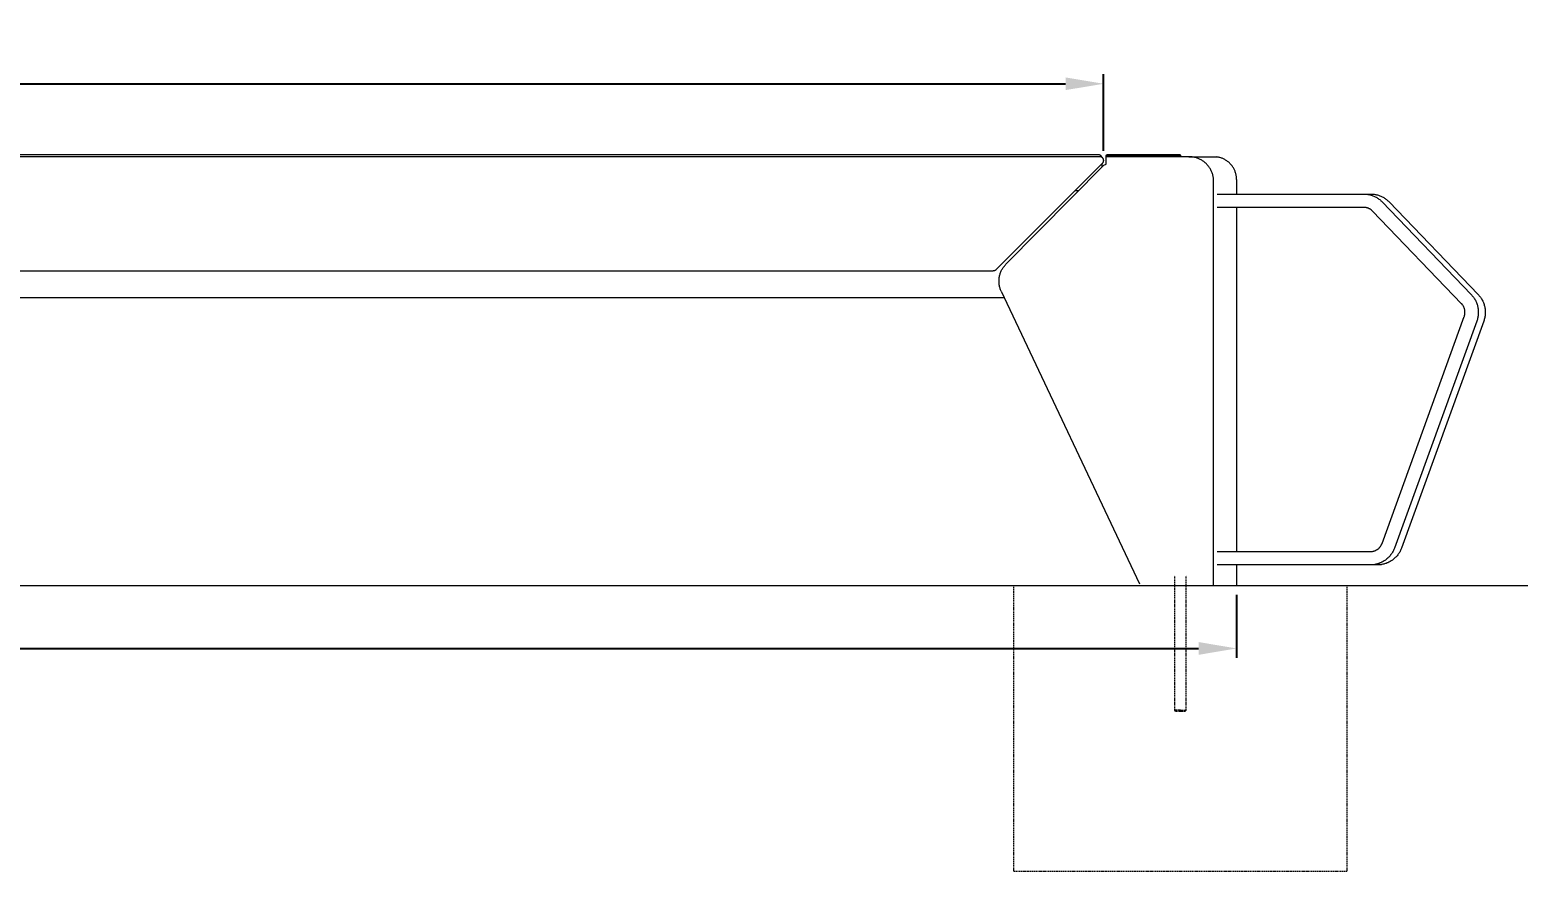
# Model space of a CAD drawing. Header units: millimetres. Extents: x -219 to 4970, y -9 to 3393.
# Drawn here: x 1625 to 3188, y 2379 to 3263 of the extents above; entities that cross this region are included whole.
import ezdxf

# ---------------------------------------------------------------- set-up
doc = ezdxf.new("R2010")
doc.units = ezdxf.units.MM
doc.linetypes.add('HIDDEN', pattern=[1.905, 1.27, -0.635])
for name, color, linetype, lineweight in [('ZANO_R', 7, 'Continuous', 0), ('ZANO_R_przerywana', 7, 'HIDDEN', 0), ('ZANO_W', 1, 'Continuous', 0)]:
    doc.layers.add(name, color=color, linetype=linetype, lineweight=lineweight)
doc.styles.add('Arial', font='arial.ttf')
doc.styles.get("Standard").update_dxf_attribs({"font": 'ARIALUNI.TTF'})
doc.dimstyles.new('pl i ang', dxfattribs={"dimtxt": 50, "dimasz": 50, "dimexe": 1.25, "dimexo": 0.625, "dimgap": 10, "dimtad": 1, "dimtoh": 1, "dimtxsty": 'Standard', "dimcen": 2.5, "dimclrd": 1, "dimclre": 1, "dimclrt": 1, "dimadec": 0, "dimazin": 0, "dimtfac": 1, "dimtmove": 0, "dimatfit": 3, "dimfxl": 1, "dimarcsym": 1})

# ---------------------------------------------------------------- blocks, each defined once
blk = doc.blocks.new('*D461')
at = {"layer": 'ZANO_W', "color": 1, "lineweight": -2}
for p, q in [((114.1, 2669.4), (114.1, 2603.2)), ((2892.6, 2669.4), (2892.6, 2603.2)), ((154.1, 2613.2), (2852.6, 2613.2))]:
    blk.add_line(p, q, dxfattribs=at)
at = {"layer": 'ZANO_W', "color": 1}
for points in [[(154.1, 2619.9), (154.1, 2606.5), (114.1, 2613.2)], [(2852.6, 2606.5), (2852.6, 2619.9), (2892.6, 2613.2)]]:
    blk.add_solid(points, dxfattribs=at)
at = {"layer": 'ZANO_W', "color": 1, "insert": (1503.4, 2643.6), "char_height": 40, "attachment_point": 5, "style": 'Arial'}
blk.add_mtext('2779', dxfattribs=at)
blk = doc.blocks.new('*D464')
at = {"layer": 'ZANO_W', "color": 1, "lineweight": -2}
for p, q in [((254.5, 3136.6), (254.5, 3215.9)), ((294.5, 3205.9), (2712.9, 3205.9)), ((2752.9, 3135.7), (2752.9, 3215.9))]:
    blk.add_line(p, q, dxfattribs=at)
at = {"layer": 'ZANO_W', "color": 1}
for points in [[(294.5, 3212.6), (294.5, 3199.3), (254.5, 3205.9)], [(2712.9, 3199.3), (2712.9, 3212.6), (2752.9, 3205.9)]]:
    blk.add_solid(points, dxfattribs=at)
at = {"layer": 'ZANO_W', "color": 1, "insert": (1503.7, 3236.3), "char_height": 40, "attachment_point": 5, "style": 'Arial'}
blk.add_mtext('2498', dxfattribs=at)
blk = doc.blocks.new('*D480')
at = {"layer": 'ZANO_W', "color": 1, "lineweight": -2}
blk.add_arc((3941.5, 2679.4), 150.8, 99.5517, 164.7582, dxfattribs=at)
at = {"layer": 'ZANO_W', "color": 1}
for points in [[(3916.7, 2821.4), (3916.2, 2834.7), (3956.4, 2829.4)], [(3789.4, 2719.9), (3802.6, 2718.1), (3790.7, 2679.4)]]:
    blk.add_solid(points, dxfattribs=at)
at = {"layer": 'ZANO_W', "color": 1, "insert": (3819.7, 2813.9), "char_height": 40, "attachment_point": 5, "rotation": 42.155, "style": 'Arial'}
blk.add_mtext('96%%d', dxfattribs=at)

msp = doc.modelspace()

# ---------------------------------------------------------------- linework, layer by layer
at = {"layer": 'ZANO_R'}
for p, q in [((2747.4, 3131.4), (257.4, 3131.4)), ((2749, 3129.4), (258.3, 3129.4)), ((2747.5, 3131.4), (2747.4, 3131.4)), ((2747.6, 3131.4), (2747.5, 3131.4)), ((2747.8, 3131.3), (2747.6, 3131.4)), ((2747.9, 3131.3), (2747.8, 3131.3)), ((2748.1, 3131.3), (2747.9, 3131.3)), ((2748.2, 3131.3), (2748.1, 3131.3)), ((2748.3, 3131.3), (2748.2, 3131.3)), ((2748.5, 3131.2), (2748.3, 3131.3)), ((2748.6, 3131.2), (2748.5, 3131.2)), ((2748.7, 3131.1), (2748.6, 3131.2)), ((2748.8, 3131.1), (2748.7, 3131.1)), ((2749, 3131), (2748.8, 3131.1)), ((2749.1, 3131), (2749, 3131)), ((2749.1, 3129.4), (2749, 3129.4)), ((2749.2, 3130.9), (2749.1, 3131)), ((2749.2, 3129.4), (2749.1, 3129.4)), ((2749.3, 3130.9), (2749.2, 3130.9)), ((2749.4, 3129.3), (2749.2, 3129.4)), ((2749.5, 3130.8), (2749.3, 3130.9)), ((2749.5, 3129.3), (2749.4, 3129.3)), ((2749.6, 3130.7), (2749.5, 3130.8)), ((2749.6, 3129.3), (2749.5, 3129.3)), ((2749.7, 3130.6), (2749.6, 3130.7)), ((2749.8, 3129.3), (2749.6, 3129.3)), ((2749.8, 3130.6), (2749.7, 3130.6)), ((2749.9, 3130.5), (2749.8, 3130.6)), ((2749.9, 3129.2), (2749.8, 3129.3)), ((2750, 3130.4), (2749.9, 3130.5)), ((2750, 3129.2), (2749.9, 3129.2)), ((2750.1, 3130.3), (2750, 3130.4)), ((2750.2, 3129.2), (2750, 3129.2)), ((2750.2, 3130.2), (2750.1, 3130.3)), ((2750.3, 3130.1), (2750.2, 3130.2)), ((2750.3, 3129.1), (2750.2, 3129.2)), ((2750.4, 3130), (2750.3, 3130.1)), ((2750.4, 3129.1), (2750.3, 3129.1)), ((2750.5, 3129.9), (2750.4, 3130)), ((2750.5, 3129), (2750.4, 3129.1)), ((2750.6, 3129.8), (2750.5, 3129.9)), ((2750.7, 3129), (2750.5, 3129)), ((2750.6, 3129.7), (2750.6, 3129.8)), ((2750.7, 3129.6), (2750.6, 3129.7)), ((2750.8, 3129.4), (2750.7, 3129.6)), ((2750.8, 3128.9), (2750.7, 3129)), ((2750.9, 3129.3), (2750.8, 3129.4)), ((2750.9, 3128.9), (2750.8, 3128.9)), ((2750.9, 3129.2), (2750.9, 3129.3)), ((2751, 3129.1), (2750.9, 3129.2)), ((2751, 3128.8), (2750.9, 3128.9)), ((2751, 3129), (2751, 3129.1)), ((2751.1, 3128.8), (2751, 3129)), ((2751.1, 3128.7), (2751, 3128.8)), ((2751.1, 3128.7), (2751.1, 3128.8)), ((2751.3, 3128.6), (2751.1, 3128.7)), ((2751.3, 3128.6), (2751.1, 3128.7)), ((2751.4, 3128.6), (2751.3, 3128.6)), ((2751.4, 3128.6), (2751.3, 3128.6)), ((2751.5, 3128.5), (2751.4, 3128.6)), ((2751.5, 3128.5), (2751.4, 3128.6)), ((2751.6, 3128.4), (2751.5, 3128.5)), ((2751.6, 3128.4), (2751.5, 3128.5)), ((2751.7, 3128.3), (2751.6, 3128.4)), ((2751.7, 3128.3), (2751.6, 3128.4)), ((2751.8, 3128.2), (2751.7, 3128.3)), ((2751.8, 3128.2), (2751.7, 3128.3)), ((2751.9, 3128.1), (2751.8, 3128.2)), ((2751.9, 3128.1), (2751.8, 3128.2)), ((2752, 3128), (2751.9, 3128.1)), ((2752, 3128), (2751.9, 3128.1)), ((2752.1, 3127.9), (2752, 3128)), ((2752.1, 3127.9), (2752, 3128)), ((2752.1, 3127.8), (2752.1, 3127.9)), ((2752.1, 3127.8), (2752.1, 3127.9)), ((2752.2, 3127.7), (2752.1, 3127.8)), ((2752.2, 3127.7), (2752.1, 3127.8)), ((2752.3, 3127.6), (2752.2, 3127.7)), ((2752.3, 3127.6), (2752.2, 3127.7)), ((2752.4, 3127.4), (2752.3, 3127.6)), ((2752.4, 3127.5), (2752.3, 3127.6)), ((2752.4, 3127.3), (2752.4, 3127.5)), ((2752.4, 3127.3), (2752.4, 3127.4)), ((2752.5, 3127.2), (2752.4, 3127.3)), ((2752.5, 3127.2), (2752.4, 3127.3)), ((2752.6, 3127.1), (2752.5, 3127.2)), ((2752.6, 3127.1), (2752.5, 3127.2)), ((2752.6, 3127), (2752.6, 3127.1)), ((2752.6, 3127), (2752.6, 3127.1)), ((2752.7, 3126.8), (2752.6, 3127)), ((2752.7, 3126.8), (2752.6, 3127)), ((2752.7, 3126.7), (2752.7, 3126.8)), ((2752.7, 3126.7), (2752.7, 3126.8)), ((2752.8, 3126.6), (2752.7, 3126.7)), ((2752.8, 3126.6), (2752.7, 3126.7)), ((2755.4, 3130.4), (2756.4, 3131.4)), ((2760.4, 3130.4), (2755.4, 3130.4)), ((2755.4, 3129.4), (2755.4, 3130.4)), ((2840.3, 3129.4), (2755.4, 3129.4)), ((2755.4, 3121.4), (2755.4, 3129.4)), ((2760.4, 3131.4), (2756.4, 3131.4)), ((2823.7, 3131.4), (2760.4, 3131.4)), ((2823.7, 3130.4), (2760.4, 3130.4)), ((2827.7, 3131.4), (2823.7, 3131.4)), ((2828.7, 3130.4), (2823.7, 3130.4)), ((2833.1, 3131.4), (2827.7, 3131.4)), ((2834.1, 3130.4), (2828.7, 3130.4)), ((2834.1, 3130.4), (2833.1, 3131.4)), ((2834.1, 3130.4), (2834.1, 3129.4)), ((2834.1, 3130.4), (2834.1, 3130.4)), ((2842.5, 3129.4), (2840.3, 3129.4)), ((2842.5, 3129.4), (2868.6, 3129.4)), ((2843.4, 3129.4), (2842.5, 3129.4)), ((2844.3, 3129.3), (2843.4, 3129.4)), ((2845.2, 3129.2), (2844.3, 3129.3)), ((2846, 3129.1), (2845.2, 3129.2)), ((2846.9, 3129), (2846, 3129.1)), ((2847.8, 3128.9), (2846.9, 3129)), ((2848.6, 3128.7), (2847.8, 3128.9)), ((2849.5, 3128.5), (2848.6, 3128.7)), ((2850.3, 3128.2), (2849.5, 3128.5)), ((2851.2, 3127.9), (2850.3, 3128.2)), ((2852, 3127.6), (2851.2, 3127.9)), ((2852.8, 3127.3), (2852, 3127.6)), ((2853.6, 3126.9), (2852.8, 3127.3)), ((2854.4, 3126.5), (2853.6, 3126.9)), ((2868.6, 3129.4), (2871.8, 3129.1)), ((2872.6, 3129), (2871.8, 3129.1)), ((2873.4, 3128.9), (2872.6, 3129)), ((2874.2, 3128.7), (2873.4, 3128.9)), ((2875, 3128.5), (2874.2, 3128.7)), ((2875.8, 3128.2), (2875, 3128.5)), ((2876.6, 3128), (2875.8, 3128.2)), ((2877.4, 3127.7), (2876.6, 3128)), ((2878.1, 3127.4), (2877.4, 3127.7)), ((2878.9, 3127), (2878.1, 3127.4)), ((2879.6, 3126.7), (2878.9, 3127)), ((2880.3, 3126.3), (2879.6, 3126.7)), ((2751.8, 3122.5), (2639.8, 3010.5)), ((2753.2, 3120.5), (2650.3, 3016.6)), ((2751.8, 3122.5), (2751.4, 3122.1)), ((2751.4, 3118.6), (2751.4, 3122.1)), ((2751.8, 3122.5), (2751.9, 3122.6)), ((2751.8, 3122.5), (2751.9, 3122.6)), ((2751.9, 3122.6), (2752, 3122.7)), ((2751.9, 3122.6), (2752, 3122.7)), ((2752, 3122.7), (2752.1, 3122.8)), ((2752, 3122.7), (2752.1, 3122.8)), ((2752.1, 3122.9), (2752.2, 3123.1)), ((2752.1, 3122.8), (2752.1, 3122.9)), ((2752.1, 3122.8), (2752.2, 3122.9)), ((2752.2, 3123.1), (2752.3, 3123.2)), ((2752.2, 3123.1), (2752.3, 3123.2)), ((2752.2, 3122.9), (2752.2, 3123.1)), ((2752.3, 3123.2), (2752.4, 3123.3)), ((2752.3, 3123.2), (2752.4, 3123.3)), ((2752.4, 3123.4), (2752.5, 3123.5)), ((2752.4, 3123.3), (2752.4, 3123.4)), ((2752.4, 3123.3), (2752.5, 3123.4)), ((2752.5, 3123.5), (2752.6, 3123.6)), ((2752.5, 3123.5), (2752.6, 3123.6)), ((2752.5, 3123.4), (2752.5, 3123.5)), ((2752.6, 3123.8), (2752.7, 3123.9)), ((2752.6, 3123.8), (2752.7, 3123.9)), ((2752.6, 3123.6), (2752.6, 3123.8)), ((2752.6, 3123.6), (2752.6, 3123.8)), ((2752.7, 3124), (2752.8, 3124.2)), ((2752.7, 3124), (2752.8, 3124.2)), ((2752.7, 3123.9), (2752.7, 3124)), ((2752.7, 3123.9), (2752.7, 3124)), ((2752.8, 3126.4), (2752.8, 3126.6)), ((2752.8, 3126.4), (2752.8, 3126.6)), ((2752.8, 3126.3), (2752.8, 3126.4)), ((2752.8, 3126.3), (2752.8, 3126.4)), ((2752.9, 3126.2), (2752.8, 3126.3)), ((2752.9, 3126.2), (2752.8, 3126.3)), ((2752.8, 3124.4), (2752.9, 3124.5)), ((2752.8, 3124.3), (2752.8, 3124.4)), ((2752.8, 3124.3), (2752.9, 3124.4)), ((2752.8, 3124.2), (2752.8, 3124.3)), ((2752.8, 3124.2), (2752.8, 3124.3)), ((2752.9, 3126), (2752.9, 3126.2)), ((2752.9, 3126), (2752.9, 3126.2)), ((2752.9, 3125.9), (2752.9, 3126)), ((2752.9, 3125.9), (2752.9, 3126)), ((2752.9, 3125.8), (2752.9, 3125.9)), ((2752.9, 3125.8), (2752.9, 3125.9)), ((2752.9, 3125.6), (2752.9, 3125.8)), ((2753, 3125.6), (2752.9, 3125.8)), ((2753, 3125.5), (2752.9, 3125.6)), ((2752.9, 3125.1), (2753, 3125.2)), ((2752.9, 3125), (2752.9, 3125.1)), ((2752.9, 3125), (2753, 3125.1)), ((2752.9, 3124.8), (2752.9, 3125)), ((2752.9, 3124.8), (2752.9, 3125)), ((2752.9, 3124.7), (2752.9, 3124.8)), ((2752.9, 3124.7), (2752.9, 3124.8)), ((2752.9, 3124.5), (2752.9, 3124.7)), ((2752.9, 3124.5), (2752.9, 3124.7)), ((2752.9, 3124.4), (2752.9, 3124.5)), ((2753, 3125.5), (2753, 3125.6)), ((2753, 3125.4), (2753, 3125.5)), ((2753, 3125.4), (2753, 3125.5)), ((2753, 3125.2), (2753, 3125.4)), ((2753, 3125.2), (2753, 3125.4)), ((2753, 3125.1), (2753, 3125.2)), ((2753.2, 3120.5), (2755.4, 3121.4)), ((2855.2, 3126.1), (2854.4, 3126.5)), ((2856, 3125.7), (2855.2, 3126.1)), ((2856.7, 3125.2), (2856, 3125.7)), ((2857.4, 3124.7), (2856.7, 3125.2)), ((2858.1, 3124.2), (2857.4, 3124.7)), ((2858.8, 3123.6), (2858.1, 3124.2)), ((2859.5, 3123.1), (2858.8, 3123.6)), ((2860.2, 3122.5), (2859.5, 3123.1)), ((2860.8, 3121.9), (2860.2, 3122.5)), ((2861.4, 3121.2), (2860.8, 3121.9)), ((2862, 3120.6), (2861.4, 3121.2)), ((2862.6, 3119.9), (2862, 3120.6)), ((2863.1, 3119.2), (2862.6, 3119.9)), ((2863.6, 3118.5), (2863.1, 3119.2)), ((2864.1, 3117.8), (2863.6, 3118.5)), ((2864.6, 3117), (2864.1, 3117.8)), ((2865, 3116.3), (2864.6, 3117)), ((2865.5, 3115.5), (2865, 3116.3)), ((2865.9, 3114.7), (2865.5, 3115.5)), ((2866.2, 3113.9), (2865.9, 3114.7)), ((2866.5, 3113.1), (2866.2, 3113.9)), ((2866.9, 3112.3), (2866.5, 3113.1)), ((2867.1, 3111.4), (2866.9, 3112.3)), ((2867.4, 3110.6), (2867.1, 3111.4)), ((2881, 3125.9), (2880.3, 3126.3)), ((2881.7, 3125.4), (2881, 3125.9)), ((2882.4, 3125), (2881.7, 3125.4)), ((2883.1, 3124.5), (2882.4, 3125)), ((2883.7, 3124), (2883.1, 3124.5)), ((2884.3, 3123.5), (2883.7, 3124)), ((2884.9, 3122.9), (2884.3, 3123.5)), ((2885.5, 3122.3), (2884.9, 3122.9)), ((2886.1, 3121.7), (2885.5, 3122.3)), ((2886.6, 3121.1), (2886.1, 3121.7)), ((2887.2, 3120.5), (2886.6, 3121.1)), ((2887.7, 3119.9), (2887.2, 3120.5)), ((2888.2, 3119.2), (2887.7, 3119.9)), ((2888.6, 3118.5), (2888.2, 3119.2)), ((2889.1, 3117.8), (2888.6, 3118.5)), ((2889.5, 3117.1), (2889.1, 3117.8)), ((2889.9, 3116.4), (2889.5, 3117.1)), ((2890.2, 3115.7), (2889.9, 3116.4)), ((2890.6, 3114.9), (2890.2, 3115.7)), ((2890.9, 3114.2), (2890.6, 3114.9)), ((2891.2, 3113.4), (2890.9, 3114.2)), ((2891.4, 3112.6), (2891.2, 3113.4)), ((2891.7, 3111.8), (2891.4, 3112.6)), ((2891.9, 3111), (2891.7, 3111.8)), ((2892, 3110.2), (2891.9, 3111)), ((2867.6, 3109.7), (2867.4, 3110.6)), ((2867.8, 3108.9), (2867.6, 3109.7)), ((2867.9, 3108), (2867.8, 3108.9)), ((2868.1, 3107.1), (2867.9, 3108)), ((2868.2, 3106.2), (2868.1, 3107.1)), ((2868.2, 3105.4), (2868.2, 3106.2)), ((2868.2, 2679.4), (2868.2, 3105.4)), ((2892.2, 3109.4), (2892, 3110.2)), ((2892.3, 3108.6), (2892.2, 3109.4)), ((2892.4, 3107.8), (2892.3, 3108.6)), ((2892.5, 3107), (2892.4, 3107.8)), ((2892.5, 3106.2), (2892.5, 3107)), ((2892.6, 3105.4), (2892.5, 3106.2)), ((2892.6, 3105.4), (2892.6, 3090.2)), ((2892.6, 3105.4), (2892.6, 3105.4)), ((2726.4, 3093.4), (2722.6, 3093.4)), ((2872.1, 3090.2), (3026, 3090.2)), ((3026, 3090.2), (3026.9, 3090.2)), ((3026.4, 3090.2), (3033.4, 3090.2)), ((3026.9, 3090.2), (3027.8, 3090.1)), ((3027.8, 3090.1), (3028.7, 3090.1)), ((3028.7, 3090.1), (3029.6, 3090)), ((3029.6, 3090), (3030.5, 3089.8)), ((3030.5, 3089.8), (3031.4, 3089.7)), ((3031.4, 3089.7), (3032.3, 3089.5)), ((3032.3, 3089.5), (3033.2, 3089.2)), ((3033.2, 3089.2), (3034, 3089)), ((3033.4, 3090.2), (3034.3, 3090.2)), ((3034, 3089), (3034.9, 3088.7)), ((3034.3, 3090.2), (3035.2, 3090.1)), ((3034.9, 3088.7), (3035.7, 3088.4)), ((3035.2, 3090.1), (3036.1, 3090.1)), ((3035.7, 3088.4), (3036.6, 3088)), ((3036.1, 3090.1), (3037, 3090)), ((3036.6, 3088), (3037.4, 3087.7)), ((3037, 3090), (3037.9, 3089.8)), ((3037.4, 3087.7), (3038.2, 3087.3)), ((3037.9, 3089.8), (3038.7, 3089.7)), ((3038.2, 3087.3), (3039, 3086.9)), ((3038.7, 3089.7), (3039.6, 3089.5)), ((3039, 3086.9), (3039.8, 3086.4)), ((3039.6, 3089.5), (3040.5, 3089.2)), ((3039.8, 3086.4), (3040.6, 3085.9)), ((3040.5, 3089.2), (3041.4, 3089)), ((3040.6, 3085.9), (3041.3, 3085.4)), ((3041.3, 3085.4), (3042, 3084.9)), ((3041.4, 3089), (3042.2, 3088.7)), ((3042, 3084.9), (3042.8, 3084.4)), ((3042.2, 3088.7), (3043.1, 3088.4)), ((3042.8, 3084.4), (3043.5, 3083.8)), ((3043.1, 3088.4), (3043.9, 3088)), ((3043.5, 3083.8), (3044.1, 3083.2)), ((3043.9, 3088), (3044.7, 3087.7)), ((3044.1, 3083.2), (3044.8, 3082.6)), ((3044.7, 3087.7), (3045.5, 3087.3)), ((3044.8, 3082.6), (3045.4, 3081.9)), ((3045.4, 3081.9), (3138.9, 2984.8)), ((3045.5, 3087.3), (3046.3, 3086.9)), ((3046.3, 3086.9), (3047.1, 3086.4)), ((3047.1, 3086.4), (3047.9, 3085.9)), ((3047.9, 3085.9), (3048.6, 3085.4)), ((3048.6, 3085.4), (3049.4, 3084.9)), ((3049.4, 3084.9), (3050.1, 3084.4)), ((3050.1, 3084.4), (3050.8, 3083.8)), ((3050.8, 3083.8), (3051.5, 3083.2)), ((3051.5, 3083.2), (3052.1, 3082.6)), ((3052.1, 3082.6), (3052.7, 3081.9)), ((3052.7, 3081.9), (3146.2, 2984.8)), ((3026, 3076.2), (2872.1, 3076.2)), ((2892.6, 3076.2), (2892.6, 2714.9)), ((3026.5, 3076.2), (3026, 3076.2)), ((3026.9, 3076.2), (3026.5, 3076.2)), ((3027.3, 3076.1), (3026.9, 3076.2)), ((3027.8, 3076.1), (3027.3, 3076.1)), ((3028.2, 3076), (3027.8, 3076.1)), ((3028.6, 3075.9), (3028.2, 3076)), ((3029, 3075.8), (3028.6, 3075.9)), ((3029.5, 3075.7), (3029, 3075.8)), ((3029.9, 3075.6), (3029.5, 3075.7)), ((3030.3, 3075.5), (3029.9, 3075.6)), ((3030.7, 3075.3), (3030.3, 3075.5)), ((3031.1, 3075.2), (3030.7, 3075.3)), ((3031.5, 3075), (3031.1, 3075.2)), ((3031.9, 3074.8), (3031.5, 3075)), ((3032.3, 3074.6), (3031.9, 3074.8)), ((3032.6, 3074.4), (3032.3, 3074.6)), ((3033, 3074.2), (3032.6, 3074.4)), ((3033.4, 3073.9), (3033, 3074.2)), ((3033.7, 3073.7), (3033.4, 3073.9)), ((3034.1, 3073.4), (3033.7, 3073.7)), ((3034.4, 3073.1), (3034.1, 3073.4)), ((3034.7, 3072.8), (3034.4, 3073.1)), ((3035, 3072.5), (3034.7, 3072.8)), ((3035.3, 3072.2), (3035, 3072.5)), ((3128.8, 2975.1), (3035.3, 3072.2)), ((370.3, 3009.4), (2637, 3009.4)), ((2637.1, 3009.4), (2637, 3009.4)), ((2637.2, 3009.4), (2637.1, 3009.4)), ((2637.4, 3009.4), (2637.2, 3009.4)), ((2637.5, 3009.4), (2637.4, 3009.4)), ((2637.6, 3009.4), (2637.5, 3009.4)), ((2637.8, 3009.4), (2637.6, 3009.4)), ((2637.9, 3009.5), (2637.8, 3009.4)), ((2638, 3009.5), (2637.9, 3009.5)), ((2638.2, 3009.6), (2638, 3009.5)), ((2638.2, 3009.6), (2638.1, 3009.5)), ((2638.3, 3009.6), (2638.2, 3009.6)), ((2638.3, 3009.6), (2638.2, 3009.6)), ((2638.4, 3009.6), (2638.3, 3009.6)), ((2638.5, 3009.7), (2638.4, 3009.6)), ((2638.7, 3009.8), (2638.5, 3009.7)), ((2638.8, 3009.8), (2638.7, 3009.8)), ((2638.9, 3009.9), (2638.8, 3009.8)), ((2639, 3009.9), (2638.9, 3009.9)), ((2639.1, 3010), (2639, 3009.9)), ((2639.3, 3010.1), (2639.1, 3010)), ((2639.4, 3010.2), (2639.3, 3010.1)), ((2639.5, 3010.3), (2639.4, 3010.2)), ((2639.6, 3010.3), (2639.5, 3010.3)), ((2639.7, 3010.4), (2639.6, 3010.3)), ((2639.8, 3010.5), (2639.7, 3010.4)), ((2643.1, 3001.8), (2643.3, 3002.7)), ((2643.1, 3000.9), (2643.1, 3001.8)), ((2643.3, 3002.7), (2643.4, 3003.5)), ((2643.4, 3003.5), (2643.6, 3004.4)), ((2643.6, 3004.4), (2643.8, 3005.2)), ((2643.8, 3005.2), (2644.1, 3006.1)), ((2644.1, 3006.1), (2644.3, 3006.9)), ((2644.3, 3006.9), (2644.6, 3007.8)), ((2644.6, 3007.8), (2645, 3008.6)), ((2645, 3008.6), (2645.3, 3009.4)), ((2645.3, 3009.4), (2645.7, 3010.2)), ((2645.7, 3010.2), (2646.1, 3010.9)), ((2646.1, 3010.9), (2646.5, 3011.7)), ((2646.5, 3011.7), (2647, 3012.5)), ((2647, 3012.5), (2647.5, 3013.2)), ((2647.5, 3013.2), (2648, 3013.9)), ((2648, 3013.9), (2648.6, 3014.6)), ((2648.6, 3014.6), (2649.1, 3015.3)), ((2649.1, 3015.3), (2649.7, 3015.9)), ((2649.7, 3015.9), (2650.3, 3016.6)), ((2643, 3000), (2643.1, 3000.9)), ((2643, 2999.2), (2643, 3000)), ((2643, 2998.3), (2643, 2999.2)), ((2643, 2997.4), (2643, 2998.3)), ((2643.1, 2996.5), (2643, 2997.4)), ((2643.2, 2995.6), (2643.1, 2996.5)), ((2643.3, 2994.8), (2643.2, 2995.6)), ((2643.4, 2993.9), (2643.3, 2994.8)), ((2643.6, 2993.1), (2643.4, 2993.9)), ((2643.8, 2992.2), (2643.6, 2993.1)), ((2644.1, 2991.4), (2643.8, 2992.2)), ((2644.3, 2990.5), (2644.1, 2991.4)), ((2644.6, 2989.7), (2644.3, 2990.5)), ((2645, 2988.9), (2644.6, 2989.7)), ((2645.3, 2988.1), (2645, 2988.9)), ((2645.3, 2988.1), (2790.6, 2681)), ((2648.5, 2981.4), (358.3, 2981.4)), ((3129.1, 2974.8), (3128.8, 2975.1)), ((3129.4, 2974.4), (3129.1, 2974.8)), ((3129.7, 2974.1), (3129.4, 2974.4)), ((3129.9, 2973.7), (3129.7, 2974.1)), ((3130.2, 2973.4), (3129.9, 2973.7)), ((3130.4, 2973), (3130.2, 2973.4)), ((3130.7, 2972.6), (3130.4, 2973)), ((3130.9, 2972.2), (3130.7, 2972.6)), ((3131.1, 2971.8), (3130.9, 2972.2)), ((3131.3, 2971.4), (3131.1, 2971.8)), ((3131.5, 2970.9), (3131.3, 2971.4)), ((3131.6, 2970.5), (3131.5, 2970.9)), ((3131.8, 2970.1), (3131.6, 2970.5)), ((3138.9, 2984.8), (3139.5, 2984.1)), ((3139.5, 2984.1), (3140.1, 2983.4)), ((3140.1, 2983.4), (3140.7, 2982.7)), ((3140.7, 2982.7), (3141.3, 2981.9)), ((3141.3, 2981.9), (3141.8, 2981.2)), ((3141.8, 2981.2), (3142.3, 2980.4)), ((3142.3, 2980.4), (3142.8, 2979.6)), ((3142.8, 2979.6), (3143.3, 2978.7)), ((3143.3, 2978.7), (3143.7, 2977.9)), ((3143.7, 2977.9), (3144.1, 2977)), ((3144.1, 2977), (3144.4, 2976.2)), ((3144.4, 2976.2), (3144.8, 2975.3)), ((3144.8, 2975.3), (3145.1, 2974.4)), ((3145.1, 2974.4), (3145.4, 2973.5)), ((3145.4, 2973.5), (3145.6, 2972.6)), ((3145.6, 2972.6), (3145.8, 2971.7)), ((3145.8, 2971.7), (3146, 2970.8)), ((3146, 2970.8), (3146.1, 2969.8)), ((3146.2, 2984.8), (3146.8, 2984.1)), ((3146.8, 2984.1), (3147.4, 2983.4)), ((3147.4, 2983.4), (3148, 2982.7)), ((3148, 2982.7), (3148.6, 2981.9)), ((3148.6, 2981.9), (3149.1, 2981.2)), ((3149.1, 2981.2), (3149.6, 2980.4)), ((3149.6, 2980.4), (3150.1, 2979.6)), ((3150.1, 2979.6), (3150.6, 2978.7)), ((3150.6, 2978.7), (3151, 2977.9)), ((3151, 2977.9), (3151.4, 2977)), ((3151.4, 2977), (3151.8, 2976.2)), ((3151.8, 2976.2), (3152.1, 2975.3)), ((3152.1, 2975.3), (3152.4, 2974.4)), ((3152.4, 2974.4), (3152.7, 2973.5)), ((3152.7, 2973.5), (3152.9, 2972.6)), ((3152.9, 2972.6), (3153.1, 2971.7)), ((3153.1, 2971.7), (3153.3, 2970.8)), ((3153.3, 2970.8), (3153.5, 2969.8)), ((3045.3, 2723.4), (3131.6, 2961.6)), ((3144.8, 2956.9), (3058.4, 2718.6)), ((3152.1, 2956.9), (3065.7, 2718.6)), ((3131.6, 2961.6), (3131.8, 2962.1)), ((3131.9, 2969.7), (3131.8, 2970.1)), ((3131.8, 2962.1), (3131.9, 2962.5)), ((3132, 2969.2), (3131.9, 2969.7)), ((3131.9, 2962.5), (3132, 2962.9)), ((3132.1, 2968.8), (3132, 2969.2)), ((3132, 2962.9), (3132.1, 2963.4)), ((3132.2, 2968.3), (3132.1, 2968.8)), ((3132.1, 2963.4), (3132.2, 2963.8)), ((3132.3, 2967.9), (3132.2, 2968.3)), ((3132.2, 2963.8), (3132.3, 2964.3)), ((3132.3, 2967.4), (3132.3, 2967.9)), ((3132.4, 2967), (3132.3, 2967.4)), ((3132.3, 2964.7), (3132.4, 2965.2)), ((3132.3, 2964.3), (3132.3, 2964.7)), ((3132.4, 2966.5), (3132.4, 2967)), ((3132.4, 2966.1), (3132.4, 2966.5)), ((3132.4, 2965.6), (3132.4, 2966.1)), ((3132.4, 2965.2), (3132.4, 2965.6)), ((3145.1, 2957.7), (3144.8, 2956.9)), ((3145.4, 2958.6), (3145.1, 2957.7)), ((3145.6, 2959.6), (3145.4, 2958.6)), ((3145.8, 2960.5), (3145.6, 2959.6)), ((3146, 2961.4), (3145.8, 2960.5)), ((3146.1, 2962.3), (3146, 2961.4)), ((3146.1, 2969.8), (3146.3, 2968.9)), ((3146.3, 2963.3), (3146.1, 2962.3)), ((3146.3, 2968.9), (3146.3, 2968)), ((3146.3, 2968), (3146.4, 2967)), ((3146.4, 2965.1), (3146.3, 2964.2)), ((3146.3, 2964.2), (3146.3, 2963.3)), ((3146.4, 2967), (3146.4, 2966.1)), ((3146.4, 2966.1), (3146.4, 2965.1)), ((3152.4, 2957.7), (3152.1, 2956.9)), ((3152.7, 2958.6), (3152.4, 2957.7)), ((3152.9, 2959.6), (3152.7, 2958.6)), ((3153.1, 2960.5), (3152.9, 2959.6)), ((3153.3, 2961.4), (3153.1, 2960.5)), ((3153.5, 2962.3), (3153.3, 2961.4)), ((3153.5, 2969.8), (3153.6, 2968.9)), ((3153.6, 2963.3), (3153.5, 2962.3)), ((3153.6, 2968.9), (3153.7, 2968)), ((3153.7, 2964.2), (3153.6, 2963.3)), ((3153.7, 2968), (3153.7, 2967)), ((3153.7, 2967), (3153.7, 2966.1)), ((3153.7, 2966.1), (3153.7, 2965.1)), ((3153.7, 2965.1), (3153.7, 2964.2)), ((3043.3, 2719.9), (3043.6, 2720.2)), ((3043.6, 2720.2), (3043.8, 2720.6)), ((3043.8, 2720.6), (3044.1, 2721)), ((3044.1, 2721), (3044.3, 2721.4)), ((3044.3, 2721.4), (3044.5, 2721.8)), ((3044.5, 2721.8), (3044.7, 2722.2)), ((3044.7, 2722.2), (3044.9, 2722.6)), ((3044.9, 2722.6), (3045.1, 2723)), ((3045.1, 2723), (3045.3, 2723.4)), ((2872.1, 2714.9), (3033.1, 2714.9)), ((3033.1, 2714.9), (3033.6, 2714.9)), ((3033.1, 2714.9), (3033.1, 2714.9)), ((3033.6, 2714.9), (3034, 2714.9)), ((3034, 2714.9), (3034.5, 2714.9)), ((3034.5, 2714.9), (3034.9, 2715)), ((3034.9, 2715), (3035.4, 2715.1)), ((3035.4, 2715.1), (3035.8, 2715.2)), ((3035.8, 2715.2), (3036.3, 2715.3)), ((3036.3, 2715.3), (3036.7, 2715.4)), ((3036.7, 2715.4), (3037.1, 2715.5)), ((3037.1, 2715.5), (3037.6, 2715.7)), ((3037.6, 2715.7), (3038, 2715.8)), ((3038, 2715.8), (3038.4, 2716)), ((3038.4, 2716), (3038.8, 2716.2)), ((3038.8, 2716.2), (3039.2, 2716.4)), ((3039.2, 2716.4), (3039.6, 2716.6)), ((3039.6, 2716.6), (3040, 2716.9)), ((3040, 2716.9), (3040.4, 2717.1)), ((3040.4, 2717.1), (3040.7, 2717.4)), ((3040.7, 2717.4), (3041.1, 2717.6)), ((3041.1, 2717.6), (3041.4, 2717.9)), ((3041.4, 2717.9), (3041.8, 2718.2)), ((3041.8, 2718.2), (3042.1, 2718.5)), ((3042.1, 2718.5), (3042.4, 2718.8)), ((3042.4, 2718.8), (3042.7, 2719.2)), ((3042.7, 2719.2), (3043, 2719.5)), ((3043, 2719.5), (3043.3, 2719.9)), ((3047.4, 2705), (3046.6, 2704.5)), ((3048.2, 2705.5), (3047.4, 2705)), ((3049, 2706), (3048.2, 2705.5)), ((3049.7, 2706.6), (3049, 2706)), ((3050.4, 2707.2), (3049.7, 2706.6)), ((3051.2, 2707.8), (3050.4, 2707.2)), ((3051.8, 2708.5), (3051.2, 2707.8)), ((3052.5, 2709.1), (3051.8, 2708.5)), ((3053.1, 2709.8), (3052.5, 2709.1)), ((3053.8, 2710.5), (3053.1, 2709.8)), ((3054.3, 2711.3), (3053.8, 2710.5)), ((3054.7, 2705), (3053.9, 2704.5)), ((3054.9, 2712), (3054.3, 2711.3)), ((3055.5, 2705.5), (3054.7, 2705)), ((3055.4, 2712.8), (3054.9, 2712)), ((3056, 2713.6), (3055.4, 2712.8)), ((3056.3, 2706), (3055.5, 2705.5)), ((3056.4, 2714.4), (3056, 2713.6)), ((3057, 2706.6), (3056.3, 2706)), ((3056.9, 2715.2), (3056.4, 2714.4)), ((3057.3, 2716), (3056.9, 2715.2)), ((3057.8, 2707.2), (3057, 2706.6)), ((3057.7, 2716.9), (3057.3, 2716)), ((3058.1, 2717.8), (3057.7, 2716.9)), ((3058.5, 2707.8), (3057.8, 2707.2)), ((3058.4, 2718.6), (3058.1, 2717.8)), ((3059.2, 2708.5), (3058.5, 2707.8)), ((3059.8, 2709.1), (3059.2, 2708.5)), ((3060.5, 2709.8), (3059.8, 2709.1)), ((3061.1, 2710.5), (3060.5, 2709.8)), ((3061.7, 2711.3), (3061.1, 2710.5)), ((3062.2, 2712), (3061.7, 2711.3)), ((3062.8, 2712.8), (3062.2, 2712)), ((3063.3, 2713.6), (3062.8, 2712.8)), ((3063.8, 2714.4), (3063.3, 2713.6)), ((3064.2, 2715.2), (3063.8, 2714.4)), ((3064.6, 2716), (3064.2, 2715.2)), ((3065, 2716.9), (3064.6, 2716)), ((3065.4, 2717.8), (3065, 2716.9)), ((3065.7, 2718.6), (3065.4, 2717.8)), ((3033.1, 2700.9), (2872.1, 2700.9)), ((2892.6, 2700.9), (2892.6, 2679.4)), ((3033.2, 2700.9), (3033.1, 2700.9)), ((3034.1, 2700.9), (3033.2, 2700.9)), ((3040.4, 2700.9), (3033.2, 2700.9)), ((3035, 2700.9), (3034.1, 2700.9)), ((3036, 2701), (3035, 2700.9)), ((3036.9, 2701.1), (3036, 2701)), ((3037.8, 2701.3), (3036.9, 2701.1)), ((3038.8, 2701.5), (3037.8, 2701.3)), ((3039.7, 2701.7), (3038.8, 2701.5)), ((3040.6, 2701.9), (3039.7, 2701.7)), ((3040.5, 2700.9), (3040.4, 2700.9)), ((3041.4, 2700.9), (3040.5, 2700.9)), ((3041.5, 2702.2), (3040.6, 2701.9)), ((3042.4, 2700.9), (3041.4, 2700.9)), ((3042.4, 2702.5), (3041.5, 2702.2)), ((3043.2, 2702.9), (3042.4, 2702.5)), ((3043.3, 2701), (3042.4, 2700.9)), ((3044.1, 2703.2), (3043.2, 2702.9)), ((3044.2, 2701.1), (3043.3, 2701)), ((3045, 2703.6), (3044.1, 2703.2)), ((3045.2, 2701.3), (3044.2, 2701.1)), ((3045.8, 2704), (3045, 2703.6)), ((3046.1, 2701.5), (3045.2, 2701.3)), ((3046.6, 2704.5), (3045.8, 2704)), ((3047, 2701.7), (3046.1, 2701.5)), ((3047.9, 2701.9), (3047, 2701.7)), ((3048.8, 2702.2), (3047.9, 2701.9)), ((3049.7, 2702.5), (3048.8, 2702.2)), ((3050.6, 2702.9), (3049.7, 2702.5)), ((3051.4, 2703.2), (3050.6, 2702.9)), ((3052.3, 2703.6), (3051.4, 2703.2)), ((3053.1, 2704), (3052.3, 2703.6)), ((3053.9, 2704.5), (3053.1, 2704)), ((2658.5, 2679.4), (3008.5, 2679.4))]:
    msp.add_line(p, q, dxfattribs=at)
msp.add_lwpolyline([(-169.8, 2679.4), (4857.9, 2679.4)], dxfattribs=at)
at = {"layer": 'ZANO_R_przerywana'}
for p, q in [((2827.6, 2548.3), (2827.6, 2689.5)), ((2839.6, 2548.3), (2839.6, 2689.5)), ((2658.5, 2379.4), (2658.5, 2679.4)), ((3008.5, 2379.4), (3008.5, 2679.4)), ((2828.5, 2547.4), (2827.6, 2548.3)), ((2833.6, 2548.3), (2827.6, 2548.3)), ((2833.6, 2548.3), (2839.6, 2548.3)), ((2838.6, 2547.4), (2839.6, 2548.3)), ((2828.5, 2547.4), (2833.6, 2547.4)), ((2833.6, 2547.4), (2838.6, 2547.4)), ((2658.5, 2379.4), (3008.5, 2379.4))]:
    msp.add_line(p, q, dxfattribs=at)

# ---------------------------------------------------------------- dimensions: what is measured, and where the dimension line sits
at = {"layer": 'ZANO_W'}
for base, p1, p2, picture, middle in [((2752.9, 3205.9), (254.5, 3126.6), (2752.9, 3125.7), '*D464', (1503.7, 3236.3)), ((2892.6415, 2613.2137), (114.1133, 2679.3635), (2892.6415, 2679.3635), '*D461', (1503.3774, 2643.6366))]:
    dim = msp.add_linear_dim(base=base, p1=p1, p2=p2, dimstyle='pl i ang', override={"dimtxt": 40, "dimasz": 40, "dimexe": 10, "dimexo": 10, "dimtoh": 0, "dimdec": 0, "dimtxsty": 'Arial', "dimtdec": 0, "dimtmove": 1}, dxfattribs=at)
    dim.commit()
    dim.dimension.update_dxf_attribs({"geometry": picture, "text_midpoint": middle})
dim = msp.add_angular_dim_2l(base=(3874.9, 2814.7), line1=((-70.2, 2679.4), (4806.1, 2679.4)), line2=((3941.5, 2680), (3985.4, 3119.8)), dimstyle='pl i ang', override={"dimtxt": 40, "dimasz": 40, "dimexe": 10, "dimexo": 10, "dimtoh": 0, "dimdec": 0, "dimtxsty": 'Arial', "dimtdec": 0, "dimtmove": 1}, dxfattribs=at)
dim.commit()
dim.dimension.update_dxf_attribs({"geometry": '*D480', "text_midpoint": (3819.7, 2813.9)})

doc.saveas('drawing.dxf')
